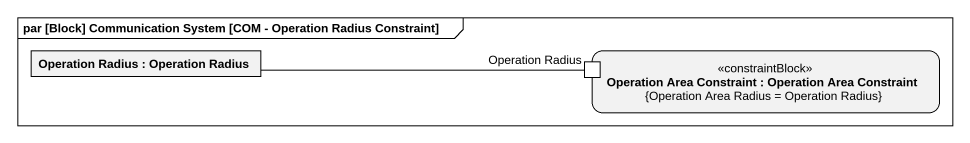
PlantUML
@startuml
mainframe par [Block] Communication System [COM - Operation Radius Constraint]
rectangle "Operation Radius : Operation Radius" as Operation_Radius
rectangle "Operation Area Constraint : Operation Area Constraint\n{Operation Area Radius = Operation Radius}" as Operation_Area_Constraint <<constraintBlock>> {
  port "Operation Radius" as Operation_Radius_2
}
Operation_Radius -right- Operation_Radius_2
@enduml
